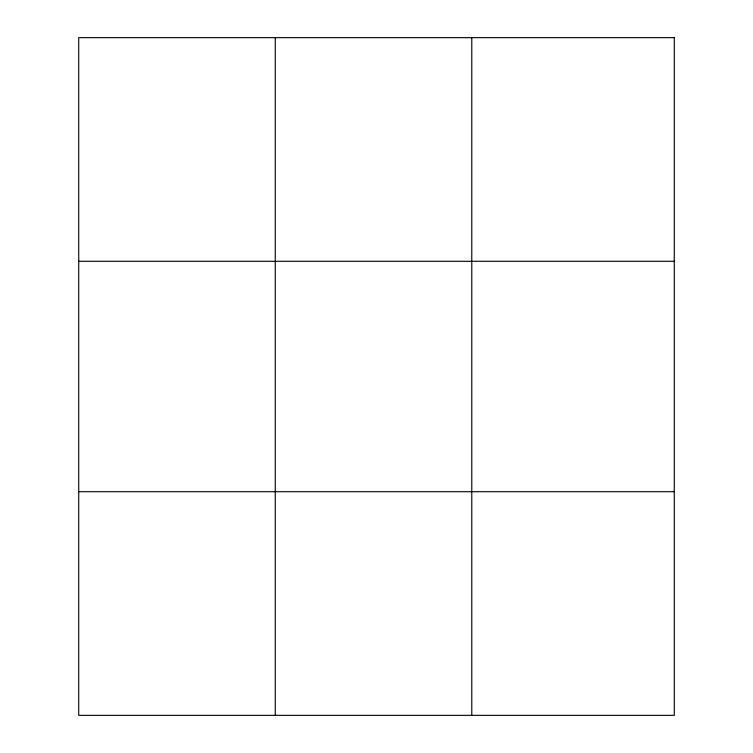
<?xml version="1.0" encoding="UTF-8"?>
<svg xmlns="http://www.w3.org/2000/svg" width="753" height="753" viewBox="0 0 753 753"><rect width="100%" height="100%" fill="white"/><g stroke="black" fill="none" stroke-linecap="round" stroke-linejoin="round"><path stroke-width="1.13" d="M275.259 715.35L275.259 37.65M471.783 715.35L471.783 37.65M78.726 261.291L674.274 261.291M78.726 491.709L674.274 491.709M674.274 37.65L674.274 715.35L78.726 715.35L78.726 37.65L674.274 37.65"/></g></svg>
